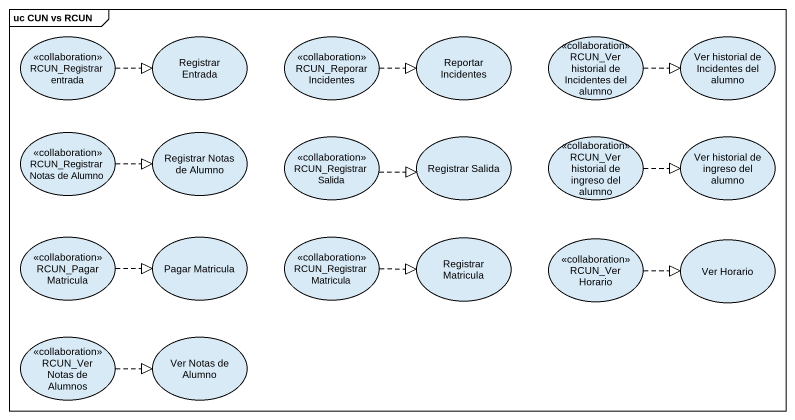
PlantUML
@startuml
mainframe uc CUN vs RCUN
usecase "RCUN_Registrar entrada" as RCUN_Registrar_entrada <<collaboration>>
usecase "Registrar Entrada" as Registrar_Entrada
usecase "RCUN_Reporar Incidentes" as RCUN_Reporar_Incidentes <<collaboration>>
usecase "Reportar Incidentes" as Reportar_Incidentes
usecase "RCUN_Ver historial de Incidentes del alumno" as RCUN_Ver_historial_de <<collaboration>>
usecase "Ver historial de Incidentes del alumno" as Ver_historial_de_Incidentes
usecase "RCUN_Registrar Notas de Alumno" as RCUN_Registrar_Notas_de <<collaboration>>
usecase "Registrar Notas de Alumno" as Registrar_Notas_de_Alumno
usecase "RCUN_Registrar Salida" as RCUN_Registrar_Salida <<collaboration>>
usecase "Registrar Salida" as Registrar_Salida
usecase "RCUN_Ver historial de ingreso del alumno" as RCUN_Ver_historial_de_2 <<collaboration>>
usecase "Ver historial de ingreso del alumno" as Ver_historial_de_ingreso
usecase "RCUN_Pagar Matricula" as RCUN_Pagar_Matricula <<collaboration>>
usecase "Pagar Matricula" as Pagar_Matricula
usecase "RCUN_Registrar Matricula" as RCUN_Registrar_Matricula <<collaboration>>
usecase "Registrar Matricula" as Registrar_Matricula
usecase "RCUN_Ver Horario" as RCUN_Ver_Horario <<collaboration>>
usecase "Ver Horario" as Ver_Horario
usecase "RCUN_Ver Notas de Alumnos" as RCUN_Ver_Notas_de_Alumnos <<collaboration>>
usecase "Ver Notas de Alumno" as Ver_Notas_de_Alumno
RCUN_Registrar_entrada .right.|> Registrar_Entrada
RCUN_Reporar_Incidentes .right.|> Reportar_Incidentes
RCUN_Ver_historial_de .right.|> Ver_historial_de_Incidentes
RCUN_Registrar_Notas_de .right.|> Registrar_Notas_de_Alumno
RCUN_Registrar_Salida .right.|> Registrar_Salida
RCUN_Ver_historial_de_2 .right.|> Ver_historial_de_ingreso
RCUN_Pagar_Matricula .right.|> Pagar_Matricula
RCUN_Registrar_Matricula .right.|> Registrar_Matricula
RCUN_Ver_Horario .right.|> Ver_Horario
RCUN_Ver_Notas_de_Alumnos .right.|> Ver_Notas_de_Alumno
@enduml
